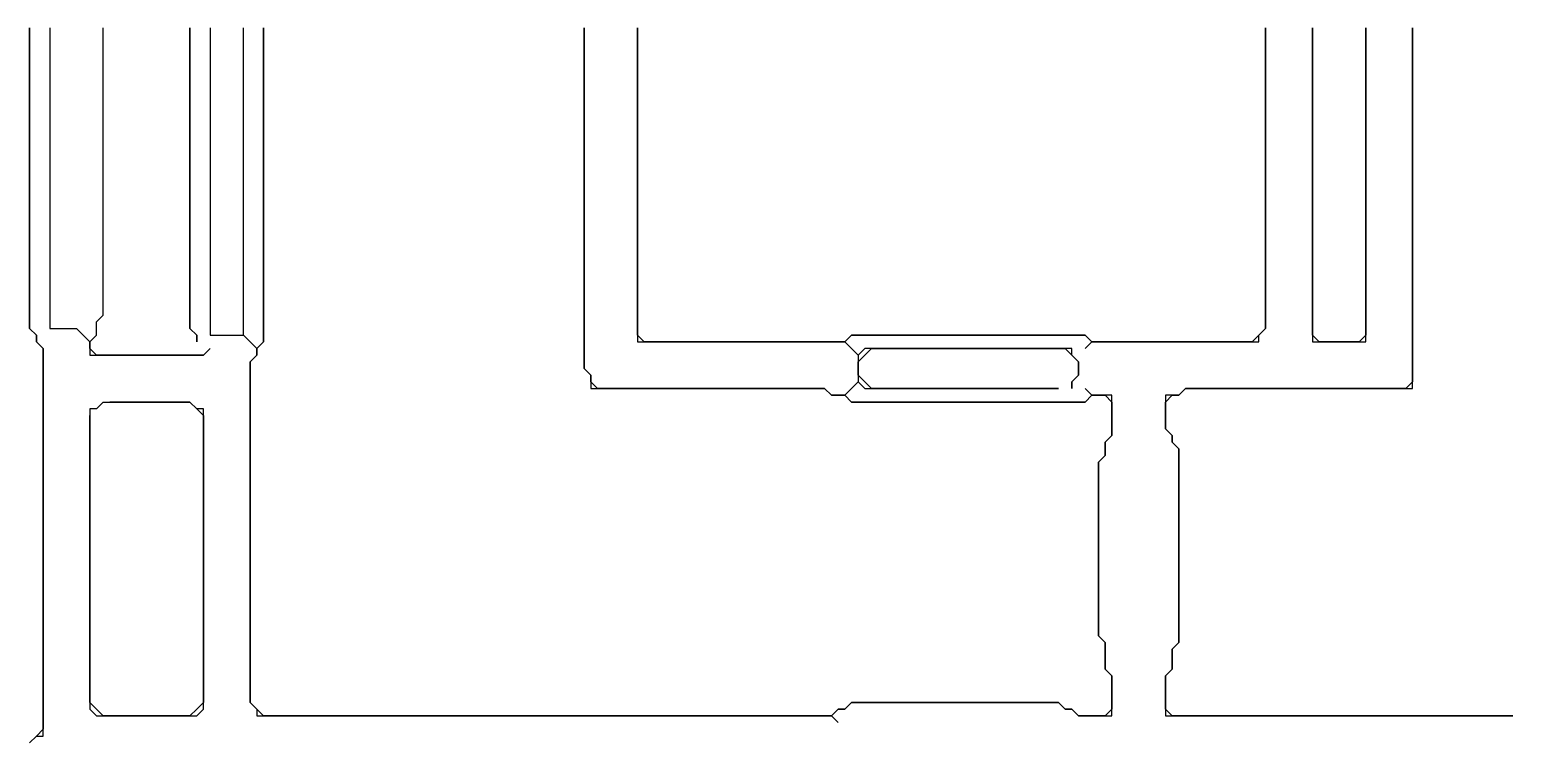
# Model space of a CAD drawing. Header units: metres. Extents: x 39 to 1548, y -1178 to -105.
# Drawn here: x 1103 to 1324.9, y -780.5 to -674.3 of the extents above; entities that cross this region are included whole.
import ezdxf

# ---------------------------------------------------------------- set-up
doc = ezdxf.new("R2010")
doc.units = ezdxf.units.M

msp = doc.modelspace()

# ---------------------------------------------------------------- linework, layer by layer
for points in [[(1103, -674), (1103, -675), (1103, -676), (1103, -677), (1103, -678), (1103, -679), (1103, -680), (1103, -681), (1103, -682), (1103, -683), (1103, -684), (1103, -685), (1103, -686), (1103, -687), (1103, -688), (1103, -689), (1103, -690), (1103, -691), (1103, -692), (1103, -693), (1103, -694), (1103, -695), (1103, -696), (1103, -697), (1103, -698), (1103, -699), (1103, -700), (1103, -701), (1103, -702), (1103, -703), (1103, -704), (1103, -705), (1103, -706), (1103, -707), (1103, -708), (1103, -709), (1103, -710), (1103, -711), (1103, -712), (1103, -713), (1103, -714), (1103, -715), (1103, -716), (1103, -717), (1103, -718), (1103, -719), (1104, -720), (1104, -721), (1105, -722), (1105, -723), (1105, -724), (1105, -725), (1105, -726), (1105, -727), (1105, -728), (1105, -729), (1105, -730), (1105, -731), (1105, -732), (1105, -733), (1105, -734), (1105, -735), (1105, -736), (1105, -737), (1105, -738), (1105, -739), (1105, -740), (1105, -741), (1105, -742), (1105, -743), (1105, -744), (1105, -745), (1105, -746), (1105, -747), (1105, -748), (1105, -749), (1105, -750), (1105, -751), (1105, -752), (1105, -753), (1105, -754), (1105, -755), (1105, -756), (1105, -757), (1105, -758), (1105, -759), (1105, -760), (1105, -761), (1105, -762), (1105, -763), (1105, -764), (1105, -765), (1105, -766), (1105, -767), (1105, -768), (1105, -769), (1105, -770), (1105, -771), (1105, -772), (1105, -773), (1105, -774), (1105, -775), (1105, -776), (1105, -777), (1105, -778), (1105, -779), (1104, -780), (1103, -781)], [(1103, -781), (1104, -780), (1105, -780), (1105, -779), (1105, -778), (1105, -777), (1105, -776), (1105, -775), (1105, -774), (1105, -773), (1105, -772), (1105, -771), (1105, -770), (1105, -769), (1105, -768), (1105, -767), (1105, -766), (1105, -765), (1105, -764), (1105, -763), (1105, -762), (1105, -761), (1105, -760), (1105, -759), (1105, -758), (1105, -757), (1105, -756), (1105, -755), (1105, -754), (1105, -753), (1105, -752), (1105, -751), (1105, -750), (1105, -749), (1105, -748), (1105, -747), (1105, -746), (1105, -745), (1105, -744), (1105, -743), (1105, -742), (1105, -741), (1105, -740), (1105, -739), (1105, -738), (1105, -737), (1105, -736), (1105, -735), (1105, -734), (1105, -733), (1105, -732), (1105, -731), (1105, -730), (1105, -729), (1105, -728), (1105, -727), (1105, -726), (1105, -725), (1105, -724), (1105, -723), (1105, -722), (1104, -721), (1104, -720), (1103, -719), (1103, -718), (1103, -717), (1103, -716), (1103, -715), (1103, -714), (1103, -713), (1103, -712), (1103, -711), (1103, -710), (1103, -709), (1103, -708), (1103, -707), (1103, -706), (1103, -705), (1103, -704), (1103, -703), (1103, -702), (1103, -701), (1103, -700), (1103, -699), (1103, -698), (1103, -697), (1103, -696), (1103, -695), (1103, -694), (1103, -693), (1103, -692), (1103, -691), (1103, -690), (1103, -689), (1103, -688), (1103, -687), (1103, -686), (1103, -685), (1103, -684), (1103, -683), (1103, -682), (1103, -681), (1103, -680), (1103, -679), (1103, -678), (1103, -677), (1103, -676), (1103, -675), (1103, -674)], [(1106, -674), (1106, -675), (1106, -676), (1106, -677), (1106, -678), (1106, -679), (1106, -680), (1106, -681), (1106, -682), (1106, -683), (1106, -684), (1106, -685), (1106, -686), (1106, -687), (1106, -688), (1106, -689), (1106, -690), (1106, -691), (1106, -692), (1106, -693), (1106, -694), (1106, -695), (1106, -696), (1106, -697), (1106, -698), (1106, -699), (1106, -700), (1106, -701), (1106, -702), (1106, -703), (1106, -704), (1106, -705), (1106, -706), (1106, -707), (1106, -708), (1106, -709), (1106, -710), (1106, -711), (1106, -712), (1106, -713), (1106, -714), (1106, -715), (1106, -716), (1106, -717), (1106, -718), (1106, -719), (1107, -719), (1108, -719), (1109, -719), (1110, -719), (1111, -720), (1112, -721), (1112, -722), (1112, -723), (1113, -723), (1114, -723), (1115, -723), (1116, -723), (1117, -723), (1118, -723), (1119, -723), (1120, -723), (1121, -723), (1122, -723), (1123, -723), (1124, -723), (1125, -723), (1126, -723), (1127, -723), (1128, -723), (1129, -723), (1130, -722), (1129, -723), (1128, -723), (1127, -723), (1126, -723), (1125, -723), (1124, -723), (1123, -723), (1122, -723), (1121, -723), (1120, -723), (1119, -723), (1118, -723), (1117, -723), (1116, -723), (1115, -723), (1114, -723), (1113, -723), (1112, -722), (1112, -721), (1113, -720), (1113, -719), (1113, -718), (1114, -717), (1114, -716), (1114, -715), (1114, -714), (1114, -713), (1114, -712), (1114, -711), (1114, -710), (1114, -709), (1114, -708), (1114, -707), (1114, -706), (1114, -705), (1114, -704), (1114, -703), (1114, -702), (1114, -701), (1114, -700), (1114, -699), (1114, -698), (1114, -697), (1114, -696), (1114, -695), (1114, -694), (1114, -693), (1114, -692), (1114, -691), (1114, -690), (1114, -689), (1114, -688), (1114, -687), (1114, -686), (1114, -685), (1114, -684), (1114, -683), (1114, -682), (1114, -681), (1114, -680), (1114, -679), (1114, -678), (1114, -677), (1114, -676), (1114, -675), (1114, -674)], [(1127, -674), (1127, -675), (1127, -676), (1127, -677), (1127, -678), (1127, -679), (1127, -680), (1127, -681), (1127, -682), (1127, -683), (1127, -684), (1127, -685), (1127, -686), (1127, -687), (1127, -688), (1127, -689), (1127, -690), (1127, -691), (1127, -692), (1127, -693), (1127, -694), (1127, -695), (1127, -696), (1127, -697), (1127, -698), (1127, -699), (1127, -700), (1127, -701), (1127, -702), (1127, -703), (1127, -704), (1127, -705), (1127, -706), (1127, -707), (1127, -708), (1127, -709), (1127, -710), (1127, -711), (1127, -712), (1127, -713), (1127, -714), (1127, -715), (1127, -716), (1127, -717), (1127, -718), (1127, -719), (1128, -720), (1128, -721), (1128, -720), (1127, -719), (1127, -718), (1127, -717), (1127, -716), (1127, -715), (1127, -714), (1127, -713), (1127, -712), (1127, -711), (1127, -710), (1127, -709), (1127, -708), (1127, -707), (1127, -706), (1127, -705), (1127, -704), (1127, -703), (1127, -702), (1127, -701), (1127, -700), (1127, -699), (1127, -698), (1127, -697), (1127, -696), (1127, -695), (1127, -694), (1127, -693), (1127, -692), (1127, -691), (1127, -690), (1127, -689), (1127, -688), (1127, -687), (1127, -686), (1127, -685), (1127, -684), (1127, -683), (1127, -682), (1127, -681), (1127, -680), (1127, -679), (1127, -678), (1127, -677), (1127, -676), (1127, -675), (1127, -674)], [(1130, -674), (1130, -675), (1130, -676), (1130, -677), (1130, -678), (1130, -679), (1130, -680), (1130, -681), (1130, -682), (1130, -683), (1130, -684), (1130, -685), (1130, -686), (1130, -687), (1130, -688), (1130, -689), (1130, -690), (1130, -691), (1130, -692), (1130, -693), (1130, -694), (1130, -695), (1130, -696), (1130, -697), (1130, -698), (1130, -699), (1130, -700), (1130, -701), (1130, -702), (1130, -703), (1130, -704), (1130, -705), (1130, -706), (1130, -707), (1130, -708), (1130, -709), (1130, -710), (1130, -711), (1130, -712), (1130, -713), (1130, -714), (1130, -715), (1130, -716), (1130, -717), (1130, -718), (1130, -719), (1130, -720), (1131, -720), (1132, -720), (1133, -720), (1134, -720), (1135, -720), (1136, -721), (1137, -722), (1137, -723), (1136, -724), (1136, -725), (1136, -726), (1136, -727), (1136, -728), (1136, -729), (1136, -730), (1136, -731), (1136, -732), (1136, -733), (1136, -734), (1136, -735), (1136, -736), (1136, -737), (1136, -738), (1136, -739), (1136, -740), (1136, -741), (1136, -742), (1136, -743), (1136, -744), (1136, -745), (1136, -746), (1136, -747), (1136, -748), (1136, -749), (1136, -750), (1136, -751), (1136, -752), (1136, -753), (1136, -754), (1136, -755), (1136, -756), (1136, -757), (1136, -758), (1136, -759), (1136, -760), (1136, -761), (1136, -762), (1136, -763), (1136, -764), (1136, -765), (1136, -766), (1136, -767), (1136, -768), (1136, -769), (1136, -770), (1136, -771), (1136, -772), (1136, -773), (1136, -774), (1136, -775), (1137, -776), (1137, -777), (1138, -777), (1139, -777), (1140, -777), (1141, -777), (1142, -777), (1143, -777), (1144, -777), (1145, -777), (1146, -777), (1147, -777), (1148, -777), (1149, -777), (1150, -777), (1151, -777), (1152, -777), (1153, -777), (1154, -777), (1155, -777), (1156, -777), (1157, -777), (1158, -777), (1159, -777), (1160, -777), (1161, -777), (1162, -777), (1163, -777), (1164, -777), (1165, -777), (1166, -777), (1167, -777), (1168, -777), (1169, -777), (1170, -777), (1171, -777), (1172, -777), (1173, -777), (1174, -777), (1175, -777), (1176, -777), (1177, -777), (1178, -777), (1179, -777), (1180, -777), (1181, -777), (1182, -777), (1183, -777), (1184, -777), (1185, -777), (1186, -777), (1187, -777), (1188, -777), (1189, -777), (1190, -777), (1191, -777), (1192, -777), (1193, -777), (1194, -777), (1195, -777), (1196, -777), (1197, -777), (1198, -777), (1199, -777), (1200, -777), (1201, -777), (1202, -777), (1203, -777), (1204, -777), (1205, -777), (1206, -777), (1207, -777), (1208, -777), (1209, -777), (1210, -777), (1211, -777), (1212, -777), (1213, -777), (1214, -777), (1215, -777), (1216, -777), (1217, -777), (1218, -777), (1219, -777), (1220, -777), (1221, -777), (1222, -777), (1223, -777), (1224, -778), (1223, -777), (1224, -776), (1225, -776), (1226, -775), (1227, -775), (1228, -775), (1229, -775), (1230, -775), (1231, -775), (1232, -775), (1233, -775), (1234, -775), (1235, -775), (1236, -775), (1237, -775), (1238, -775), (1239, -775), (1240, -775), (1241, -775), (1242, -775), (1243, -775), (1244, -775), (1245, -775), (1246, -775), (1247, -775), (1248, -775), (1249, -775), (1250, -775), (1251, -775), (1252, -775), (1253, -775), (1254, -775), (1255, -775), (1256, -775), (1257, -775), (1258, -776), (1259, -776), (1260, -777), (1261, -777), (1262, -777), (1263, -777), (1264, -777), (1265, -777), (1265, -776), (1265, -775), (1265, -774), (1265, -773), (1265, -772), (1265, -771), (1264, -770), (1264, -769), (1264, -768), (1264, -767), (1264, -766), (1263, -765), (1263, -764), (1263, -763), (1263, -762), (1263, -761), (1263, -760), (1263, -759), (1263, -758), (1263, -757), (1263, -756), (1263, -755), (1263, -754), (1263, -753), (1263, -752), (1263, -751), (1263, -750), (1263, -749), (1263, -748), (1263, -747), (1263, -746), (1263, -745), (1263, -744), (1263, -743), (1263, -742), (1263, -741), (1263, -740), (1263, -739), (1264, -738), (1264, -737), (1264, -736), (1265, -735), (1265, -734), (1265, -733), (1265, -732), (1265, -731), (1265, -730), (1265, -729), (1264, -729), (1263, -729), (1262, -729), (1261, -728), (1262, -729), (1261, -730), (1260, -730), (1259, -730), (1258, -730), (1257, -730), (1256, -730), (1255, -730), (1254, -730), (1253, -730), (1252, -730), (1251, -730), (1250, -730), (1249, -730), (1248, -730), (1247, -730), (1246, -730), (1245, -730), (1244, -730), (1243, -730), (1242, -730), (1241, -730), (1240, -730), (1239, -730), (1238, -730), (1237, -730), (1236, -730), (1235, -730), (1234, -730), (1233, -730), (1232, -730), (1231, -730), (1230, -730), (1229, -730), (1228, -730), (1227, -730), (1226, -730), (1225, -729), (1226, -728), (1227, -727), (1228, -728), (1229, -728), (1230, -728), (1231, -728), (1232, -728), (1233, -728), (1234, -728), (1235, -728), (1236, -728), (1237, -728), (1238, -728), (1239, -728), (1240, -728), (1241, -728), (1242, -728), (1243, -728), (1244, -728), (1245, -728), (1246, -728), (1247, -728), (1248, -728), (1249, -728), (1250, -728), (1251, -728), (1252, -728), (1253, -728), (1254, -728), (1255, -728), (1256, -728), (1257, -728), (1256, -728), (1255, -728), (1254, -728), (1253, -728), (1252, -728), (1251, -728), (1250, -728), (1249, -728), (1248, -728), (1247, -728), (1246, -728), (1245, -728), (1244, -728), (1243, -728), (1242, -728), (1241, -728), (1240, -728), (1239, -728), (1238, -728), (1237, -728), (1236, -728), (1235, -728), (1234, -728), (1233, -728), (1232, -728), (1231, -728), (1230, -728), (1229, -728), (1228, -727), (1227, -726), (1227, -725), (1227, -724), (1228, -723), (1229, -722), (1230, -722), (1231, -722), (1232, -722), (1233, -722), (1234, -722), (1235, -722), (1236, -722), (1237, -722), (1238, -722), (1239, -722), (1240, -722), (1241, -722), (1242, -722), (1243, -722), (1244, -722), (1245, -722), (1246, -722), (1247, -722), (1248, -722), (1249, -722), (1250, -722), (1251, -722), (1252, -722), (1253, -722), (1254, -722), (1255, -722), (1256, -722), (1257, -722), (1258, -722), (1259, -723), (1260, -724), (1260, -725), (1260, -726), (1259, -727), (1259, -728), (1259, -727), (1260, -726), (1260, -725), (1260, -724), (1259, -723), (1259, -722), (1258, -722), (1257, -722), (1256, -722), (1255, -722), (1254, -722), (1253, -722), (1252, -722), (1251, -722), (1250, -722), (1249, -722), (1248, -722), (1247, -722), (1246, -722), (1245, -722), (1244, -722), (1243, -722), (1242, -722), (1241, -722), (1240, -722), (1239, -722), (1238, -722), (1237, -722), (1236, -722), (1235, -722), (1234, -722), (1233, -722), (1232, -722), (1231, -722), (1230, -722), (1229, -722), (1228, -722), (1227, -723), (1226, -722), (1225, -721), (1226, -720), (1227, -720), (1228, -720), (1229, -720), (1230, -720), (1231, -720), (1232, -720), (1233, -720), (1234, -720), (1235, -720), (1236, -720), (1237, -720), (1238, -720), (1239, -720), (1240, -720), (1241, -720), (1242, -720), (1243, -720), (1244, -720), (1245, -720), (1246, -720), (1247, -720), (1248, -720), (1249, -720), (1250, -720), (1251, -720), (1252, -720), (1253, -720), (1254, -720), (1255, -720), (1256, -720), (1257, -720), (1258, -720), (1259, -720), (1260, -720), (1261, -720), (1262, -721), (1261, -722), (1262, -721), (1263, -721), (1264, -721), (1265, -721), (1266, -721), (1267, -721), (1268, -721), (1269, -721), (1270, -721), (1271, -721), (1272, -721), (1273, -721), (1274, -721), (1275, -721), (1276, -721), (1277, -721), (1278, -721), (1279, -721), (1280, -721), (1281, -721), (1282, -721), (1283, -721), (1284, -721), (1285, -721), (1286, -721), (1287, -721), (1287, -720), (1288, -719), (1288, -718), (1288, -717), (1288, -716), (1288, -715), (1288, -714), (1288, -713), (1288, -712), (1288, -711), (1288, -710), (1288, -709), (1288, -708), (1288, -707), (1288, -706), (1288, -705), (1288, -704), (1288, -703), (1288, -702), (1288, -701), (1288, -700), (1288, -699), (1288, -698), (1288, -697), (1288, -696), (1288, -695), (1288, -694), (1288, -693), (1288, -692), (1288, -691), (1288, -690), (1288, -689), (1288, -688), (1288, -687), (1288, -686), (1288, -685), (1288, -684), (1288, -683), (1288, -682), (1288, -681), (1288, -680), (1288, -679), (1288, -678), (1288, -677), (1288, -676), (1288, -675), (1288, -674)], [(1138, -674), (1138, -675), (1138, -676), (1138, -677), (1138, -678), (1138, -679), (1138, -680), (1138, -681), (1138, -682), (1138, -683), (1138, -684), (1138, -685), (1138, -686), (1138, -687), (1138, -688), (1138, -689), (1138, -690), (1138, -691), (1138, -692), (1138, -693), (1138, -694), (1138, -695), (1138, -696), (1138, -697), (1138, -698), (1138, -699), (1138, -700), (1138, -701), (1138, -702), (1138, -703), (1138, -704), (1138, -705), (1138, -706), (1138, -707), (1138, -708), (1138, -709), (1138, -710), (1138, -711), (1138, -712), (1138, -713), (1138, -714), (1138, -715), (1138, -716), (1138, -717), (1138, -718), (1138, -719), (1138, -720), (1138, -721), (1137, -722), (1136, -721), (1135, -720), (1135, -719), (1135, -718), (1135, -717), (1135, -716), (1135, -715), (1135, -714), (1135, -713), (1135, -712), (1135, -711), (1135, -710), (1135, -709), (1135, -708), (1135, -707), (1135, -706), (1135, -705), (1135, -704), (1135, -703), (1135, -702), (1135, -701), (1135, -700), (1135, -699), (1135, -698), (1135, -697), (1135, -696), (1135, -695), (1135, -694), (1135, -693), (1135, -692), (1135, -691), (1135, -690), (1135, -689), (1135, -688), (1135, -687), (1135, -686), (1135, -685), (1135, -684), (1135, -683), (1135, -682), (1135, -681), (1135, -680), (1135, -679), (1135, -678), (1135, -677), (1135, -676), (1135, -675), (1135, -674)], [(1186, -674), (1186, -675), (1186, -676), (1186, -677), (1186, -678), (1186, -679), (1186, -680), (1186, -681), (1186, -682), (1186, -683), (1186, -684), (1186, -685), (1186, -686), (1186, -687), (1186, -688), (1186, -689), (1186, -690), (1186, -691), (1186, -692), (1186, -693), (1186, -694), (1186, -695), (1186, -696), (1186, -697), (1186, -698), (1186, -699), (1186, -700), (1186, -701), (1186, -702), (1186, -703), (1186, -704), (1186, -705), (1186, -706), (1186, -707), (1186, -708), (1186, -709), (1186, -710), (1186, -711), (1186, -712), (1186, -713), (1186, -714), (1186, -715), (1186, -716), (1186, -717), (1186, -718), (1186, -719), (1186, -720), (1186, -721), (1186, -722), (1186, -723), (1186, -724), (1186, -725), (1187, -726), (1187, -727), (1187, -728), (1188, -728), (1189, -728), (1190, -728), (1191, -728), (1192, -728), (1193, -728), (1194, -728), (1195, -728), (1196, -728), (1197, -728), (1198, -728), (1199, -728), (1200, -728), (1201, -728), (1202, -728), (1203, -728), (1204, -728), (1205, -728), (1206, -728), (1207, -728), (1208, -728), (1209, -728), (1210, -728), (1211, -728), (1212, -728), (1213, -728), (1214, -728), (1215, -728), (1216, -728), (1217, -728), (1218, -728), (1219, -728), (1220, -728), (1221, -728), (1222, -728), (1223, -729), (1224, -729), (1225, -729), (1226, -730), (1227, -730), (1228, -730), (1229, -730), (1230, -730), (1231, -730), (1232, -730), (1233, -730), (1234, -730), (1235, -730), (1236, -730), (1237, -730), (1238, -730), (1239, -730), (1240, -730), (1241, -730), (1242, -730), (1243, -730), (1244, -730), (1245, -730), (1246, -730), (1247, -730), (1248, -730), (1249, -730), (1250, -730), (1251, -730), (1252, -730), (1253, -730), (1254, -730), (1255, -730), (1256, -730), (1257, -730), (1258, -730), (1259, -730), (1260, -730), (1261, -730), (1262, -729), (1263, -729), (1264, -729), (1265, -730), (1265, -731), (1265, -732), (1265, -733), (1265, -734), (1265, -735), (1264, -736), (1264, -737), (1264, -738), (1263, -739), (1263, -740), (1263, -741), (1263, -742), (1263, -743), (1263, -744), (1263, -745), (1263, -746), (1263, -747), (1263, -748), (1263, -749), (1263, -750), (1263, -751), (1263, -752), (1263, -753), (1263, -754), (1263, -755), (1263, -756), (1263, -757), (1263, -758), (1263, -759), (1263, -760), (1263, -761), (1263, -762), (1263, -763), (1263, -764), (1263, -765), (1264, -766), (1264, -767), (1264, -768), (1264, -769), (1264, -770), (1265, -771), (1265, -772), (1265, -773), (1265, -774), (1265, -775), (1265, -776), (1264, -777), (1263, -777), (1262, -777), (1261, -777), (1260, -777), (1259, -776), (1258, -776), (1257, -775), (1256, -775), (1255, -775), (1254, -775), (1253, -775), (1252, -775), (1251, -775), (1250, -775), (1249, -775), (1248, -775), (1247, -775), (1246, -775), (1245, -775), (1244, -775), (1243, -775), (1242, -775), (1241, -775), (1240, -775), (1239, -775), (1238, -775), (1237, -775), (1236, -775), (1235, -775), (1234, -775), (1233, -775), (1232, -775), (1231, -775), (1230, -775), (1229, -775), (1228, -775), (1227, -775), (1226, -775), (1225, -776), (1224, -776), (1223, -777), (1222, -777), (1221, -777), (1220, -777), (1219, -777), (1218, -777), (1217, -777), (1216, -777), (1215, -777), (1214, -777), (1213, -777), (1212, -777), (1211, -777), (1210, -777), (1209, -777), (1208, -777), (1207, -777), (1206, -777), (1205, -777), (1204, -777), (1203, -777), (1202, -777), (1201, -777), (1200, -777), (1199, -777), (1198, -777), (1197, -777), (1196, -777), (1195, -777), (1194, -777), (1193, -777), (1192, -777), (1191, -777), (1190, -777), (1189, -777), (1188, -777), (1187, -777), (1186, -777), (1185, -777), (1184, -777), (1183, -777), (1182, -777), (1181, -777), (1180, -777), (1179, -777), (1178, -777), (1177, -777), (1176, -777), (1175, -777), (1174, -777), (1173, -777), (1172, -777), (1171, -777), (1170, -777), (1169, -777), (1168, -777), (1167, -777), (1166, -777), (1165, -777), (1164, -777), (1163, -777), (1162, -777), (1161, -777), (1160, -777), (1159, -777), (1158, -777), (1157, -777), (1156, -777), (1155, -777), (1154, -777), (1153, -777), (1152, -777), (1151, -777), (1150, -777), (1149, -777), (1148, -777), (1147, -777), (1146, -777), (1145, -777), (1144, -777), (1143, -777), (1142, -777), (1141, -777), (1140, -777), (1139, -777), (1138, -777), (1137, -776), (1136, -775), (1136, -774), (1136, -773), (1136, -772), (1136, -771), (1136, -770), (1136, -769), (1136, -768), (1136, -767), (1136, -766), (1136, -765), (1136, -764), (1136, -763), (1136, -762), (1136, -761), (1136, -760), (1136, -759), (1136, -758), (1136, -757), (1136, -756), (1136, -755), (1136, -754), (1136, -753), (1136, -752), (1136, -751), (1136, -750), (1136, -749), (1136, -748), (1136, -747), (1136, -746), (1136, -745), (1136, -744), (1136, -743), (1136, -742), (1136, -741), (1136, -740), (1136, -739), (1136, -738), (1136, -737), (1136, -736), (1136, -735), (1136, -734), (1136, -733), (1136, -732), (1136, -731), (1136, -730), (1136, -729), (1136, -728), (1136, -727), (1136, -726), (1136, -725), (1136, -724), (1137, -723), (1137, -722), (1138, -721), (1138, -720), (1138, -719), (1138, -718), (1138, -717), (1138, -716), (1138, -715), (1138, -714), (1138, -713), (1138, -712), (1138, -711), (1138, -710), (1138, -709), (1138, -708), (1138, -707), (1138, -706), (1138, -705), (1138, -704), (1138, -703), (1138, -702), (1138, -701), (1138, -700), (1138, -699), (1138, -698), (1138, -697), (1138, -696), (1138, -695), (1138, -694), (1138, -693), (1138, -692), (1138, -691), (1138, -690), (1138, -689), (1138, -688), (1138, -687), (1138, -686), (1138, -685), (1138, -684), (1138, -683), (1138, -682), (1138, -681), (1138, -680), (1138, -679), (1138, -678), (1138, -677), (1138, -676), (1138, -675), (1138, -674)], [(1194, -674), (1194, -675), (1194, -676), (1194, -677), (1194, -678), (1194, -679), (1194, -680), (1194, -681), (1194, -682), (1194, -683), (1194, -684), (1194, -685), (1194, -686), (1194, -687), (1194, -688), (1194, -689), (1194, -690), (1194, -691), (1194, -692), (1194, -693), (1194, -694), (1194, -695), (1194, -696), (1194, -697), (1194, -698), (1194, -699), (1194, -700), (1194, -701), (1194, -702), (1194, -703), (1194, -704), (1194, -705), (1194, -706), (1194, -707), (1194, -708), (1194, -709), (1194, -710), (1194, -711), (1194, -712), (1194, -713), (1194, -714), (1194, -715), (1194, -716), (1194, -717), (1194, -718), (1194, -719), (1194, -720), (1194, -721), (1195, -721), (1196, -721), (1197, -721), (1198, -721), (1199, -721), (1200, -721), (1201, -721), (1202, -721), (1203, -721), (1204, -721), (1205, -721), (1206, -721), (1207, -721), (1208, -721), (1209, -721), (1210, -721), (1211, -721), (1212, -721), (1213, -721), (1214, -721), (1215, -721), (1216, -721), (1217, -721), (1218, -721), (1219, -721), (1220, -721), (1221, -721), (1222, -721), (1223, -721), (1224, -721), (1225, -721), (1226, -722), (1227, -723), (1227, -724), (1227, -725), (1227, -726), (1227, -727), (1226, -728), (1225, -729), (1224, -729), (1223, -729), (1222, -728), (1221, -728), (1220, -728), (1219, -728), (1218, -728), (1217, -728), (1216, -728), (1215, -728), (1214, -728), (1213, -728), (1212, -728), (1211, -728), (1210, -728), (1209, -728), (1208, -728), (1207, -728), (1206, -728), (1205, -728), (1204, -728), (1203, -728), (1202, -728), (1201, -728), (1200, -728), (1199, -728), (1198, -728), (1197, -728), (1196, -728), (1195, -728), (1194, -728), (1193, -728), (1192, -728), (1191, -728), (1190, -728), (1189, -728), (1188, -728), (1187, -727), (1187, -726), (1186, -725), (1186, -724), (1186, -723), (1186, -722), (1186, -721), (1186, -720), (1186, -719), (1186, -718), (1186, -717), (1186, -716), (1186, -715), (1186, -714), (1186, -713), (1186, -712), (1186, -711), (1186, -710), (1186, -709), (1186, -708), (1186, -707), (1186, -706), (1186, -705), (1186, -704), (1186, -703), (1186, -702), (1186, -701), (1186, -700), (1186, -699), (1186, -698), (1186, -697), (1186, -696), (1186, -695), (1186, -694), (1186, -693), (1186, -692), (1186, -691), (1186, -690), (1186, -689), (1186, -688), (1186, -687), (1186, -686), (1186, -685), (1186, -684), (1186, -683), (1186, -682), (1186, -681), (1186, -680), (1186, -679), (1186, -678), (1186, -677), (1186, -676), (1186, -675), (1186, -674)], [(1288, -674), (1288, -675), (1288, -676), (1288, -677), (1288, -678), (1288, -679), (1288, -680), (1288, -681), (1288, -682), (1288, -683), (1288, -684), (1288, -685), (1288, -686), (1288, -687), (1288, -688), (1288, -689), (1288, -690), (1288, -691), (1288, -692), (1288, -693), (1288, -694), (1288, -695), (1288, -696), (1288, -697), (1288, -698), (1288, -699), (1288, -700), (1288, -701), (1288, -702), (1288, -703), (1288, -704), (1288, -705), (1288, -706), (1288, -707), (1288, -708), (1288, -709), (1288, -710), (1288, -711), (1288, -712), (1288, -713), (1288, -714), (1288, -715), (1288, -716), (1288, -717), (1288, -718), (1288, -719), (1287, -720), (1286, -721), (1285, -721), (1284, -721), (1283, -721), (1282, -721), (1281, -721), (1280, -721), (1279, -721), (1278, -721), (1277, -721), (1276, -721), (1275, -721), (1274, -721), (1273, -721), (1272, -721), (1271, -721), (1270, -721), (1269, -721), (1268, -721), (1267, -721), (1266, -721), (1265, -721), (1264, -721), (1263, -721), (1262, -721), (1261, -720), (1260, -720), (1259, -720), (1258, -720), (1257, -720), (1256, -720), (1255, -720), (1254, -720), (1253, -720), (1252, -720), (1251, -720), (1250, -720), (1249, -720), (1248, -720), (1247, -720), (1246, -720), (1245, -720), (1244, -720), (1243, -720), (1242, -720), (1241, -720), (1240, -720), (1239, -720), (1238, -720), (1237, -720), (1236, -720), (1235, -720), (1234, -720), (1233, -720), (1232, -720), (1231, -720), (1230, -720), (1229, -720), (1228, -720), (1227, -720), (1226, -720), (1225, -721), (1224, -721), (1223, -721), (1222, -721), (1221, -721), (1220, -721), (1219, -721), (1218, -721), (1217, -721), (1216, -721), (1215, -721), (1214, -721), (1213, -721), (1212, -721), (1211, -721), (1210, -721), (1209, -721), (1208, -721), (1207, -721), (1206, -721), (1205, -721), (1204, -721), (1203, -721), (1202, -721), (1201, -721), (1200, -721), (1199, -721), (1198, -721), (1197, -721), (1196, -721), (1195, -721), (1194, -720), (1194, -719), (1194, -718), (1194, -717), (1194, -716), (1194, -715), (1194, -714), (1194, -713), (1194, -712), (1194, -711), (1194, -710), (1194, -709), (1194, -708), (1194, -707), (1194, -706), (1194, -705), (1194, -704), (1194, -703), (1194, -702), (1194, -701), (1194, -700), (1194, -699), (1194, -698), (1194, -697), (1194, -696), (1194, -695), (1194, -694), (1194, -693), (1194, -692), (1194, -691), (1194, -690), (1194, -689), (1194, -688), (1194, -687), (1194, -686), (1194, -685), (1194, -684), (1194, -683), (1194, -682), (1194, -681), (1194, -680), (1194, -679), (1194, -678), (1194, -677), (1194, -676), (1194, -675), (1194, -674)], [(1325, -777), (1324, -777), (1323, -777), (1322, -777), (1321, -777), (1320, -777), (1319, -777), (1318, -777), (1317, -777), (1316, -777), (1315, -777), (1314, -777), (1313, -777), (1312, -777), (1311, -777), (1310, -777), (1309, -777), (1308, -777), (1307, -777), (1306, -777), (1305, -777), (1304, -777), (1303, -777), (1302, -777), (1301, -777), (1300, -777), (1299, -777), (1298, -777), (1297, -777), (1296, -777), (1295, -777), (1294, -777), (1293, -777), (1292, -777), (1291, -777), (1290, -777), (1289, -777), (1288, -777), (1287, -777), (1286, -777), (1285, -777), (1284, -777), (1283, -777), (1282, -777), (1281, -777), (1280, -777), (1279, -777), (1278, -777), (1277, -777), (1276, -777), (1275, -777), (1274, -777), (1273, -776), (1273, -775), (1273, -774), (1273, -773), (1273, -772), (1273, -771), (1274, -770), (1274, -769), (1274, -768), (1274, -767), (1275, -766), (1275, -765), (1275, -764), (1275, -763), (1275, -762), (1275, -761), (1275, -760), (1275, -759), (1275, -758), (1275, -757), (1275, -756), (1275, -755), (1275, -754), (1275, -753), (1275, -752), (1275, -751), (1275, -750), (1275, -749), (1275, -748), (1275, -747), (1275, -746), (1275, -745), (1275, -744), (1275, -743), (1275, -742), (1275, -741), (1275, -740), (1275, -739), (1275, -738), (1275, -737), (1274, -736), (1274, -735), (1273, -734), (1273, -733), (1273, -732), (1273, -731), (1273, -730), (1274, -729), (1275, -729), (1276, -728), (1277, -728), (1278, -728), (1279, -728), (1280, -728), (1281, -728), (1282, -728), (1283, -728), (1284, -728), (1285, -728), (1286, -728), (1287, -728), (1288, -728), (1289, -728), (1290, -728), (1291, -728), (1292, -728), (1293, -728), (1294, -728), (1295, -728), (1296, -728), (1297, -728), (1298, -728), (1299, -728), (1300, -728), (1301, -728), (1302, -728), (1303, -728), (1304, -728), (1305, -728), (1306, -728), (1307, -728), (1308, -728), (1309, -728), (1310, -728), (1310, -727), (1310, -726), (1310, -725), (1310, -724), (1310, -723), (1310, -722), (1310, -721), (1310, -720), (1310, -719), (1310, -718), (1310, -717), (1310, -716), (1310, -715), (1310, -714), (1310, -713), (1310, -712), (1310, -711), (1310, -710), (1310, -709), (1310, -708), (1310, -707), (1310, -706), (1310, -705), (1310, -704), (1310, -703), (1310, -702), (1310, -701), (1310, -700), (1310, -699), (1310, -698), (1310, -697), (1310, -696), (1310, -695), (1310, -694), (1310, -693), (1310, -692), (1310, -691), (1310, -690), (1310, -689), (1310, -688), (1310, -687), (1310, -686), (1310, -685), (1310, -684), (1310, -683), (1310, -682), (1310, -681), (1310, -680), (1310, -679), (1310, -678), (1310, -677), (1310, -676), (1310, -675), (1310, -674)], [(1310, -674), (1310, -675), (1310, -676), (1310, -677), (1310, -678), (1310, -679), (1310, -680), (1310, -681), (1310, -682), (1310, -683), (1310, -684), (1310, -685), (1310, -686), (1310, -687), (1310, -688), (1310, -689), (1310, -690), (1310, -691), (1310, -692), (1310, -693), (1310, -694), (1310, -695), (1310, -696), (1310, -697), (1310, -698), (1310, -699), (1310, -700), (1310, -701), (1310, -702), (1310, -703), (1310, -704), (1310, -705), (1310, -706), (1310, -707), (1310, -708), (1310, -709), (1310, -710), (1310, -711), (1310, -712), (1310, -713), (1310, -714), (1310, -715), (1310, -716), (1310, -717), (1310, -718), (1310, -719), (1310, -720), (1310, -721), (1310, -722), (1310, -723), (1310, -724), (1310, -725), (1310, -726), (1310, -727), (1309, -728), (1308, -728), (1307, -728), (1306, -728), (1305, -728), (1304, -728), (1303, -728), (1302, -728), (1301, -728), (1300, -728), (1299, -728), (1298, -728), (1297, -728), (1296, -728), (1295, -728), (1294, -728), (1293, -728), (1292, -728), (1291, -728), (1290, -728), (1289, -728), (1288, -728), (1287, -728), (1286, -728), (1285, -728), (1284, -728), (1283, -728), (1282, -728), (1281, -728), (1280, -728), (1279, -728), (1278, -728), (1277, -728), (1276, -728), (1275, -729), (1274, -729), (1273, -729), (1273, -730), (1273, -731), (1273, -732), (1273, -733), (1273, -734), (1274, -735), (1274, -736), (1275, -737), (1275, -738), (1275, -739), (1275, -740), (1275, -741), (1275, -742), (1275, -743), (1275, -744), (1275, -745), (1275, -746), (1275, -747), (1275, -748), (1275, -749), (1275, -750), (1275, -751), (1275, -752), (1275, -753), (1275, -754), (1275, -755), (1275, -756), (1275, -757), (1275, -758), (1275, -759), (1275, -760), (1275, -761), (1275, -762), (1275, -763), (1275, -764), (1275, -765), (1275, -766), (1274, -767), (1274, -768), (1274, -769), (1274, -770), (1273, -771), (1273, -772), (1273, -773), (1273, -774), (1273, -775), (1273, -776), (1273, -777), (1274, -777), (1275, -777), (1276, -777), (1277, -777), (1278, -777), (1279, -777), (1280, -777), (1281, -777), (1282, -777), (1283, -777), (1284, -777), (1285, -777), (1286, -777), (1287, -777), (1288, -777), (1289, -777), (1290, -777), (1291, -777), (1292, -777), (1293, -777), (1294, -777), (1295, -777), (1296, -777), (1297, -777), (1298, -777), (1299, -777), (1300, -777), (1301, -777), (1302, -777), (1303, -777), (1304, -777), (1305, -777), (1306, -777), (1307, -777), (1308, -777), (1309, -777), (1310, -777), (1311, -777), (1312, -777), (1313, -777), (1314, -777), (1315, -777), (1316, -777), (1317, -777), (1318, -777), (1319, -777), (1320, -777), (1321, -777), (1322, -777), (1323, -777), (1324, -777), (1325, -777)], [(1303, -674), (1303, -675), (1303, -676), (1303, -677), (1303, -678), (1303, -679), (1303, -680), (1303, -681), (1303, -682), (1303, -683), (1303, -684), (1303, -685), (1303, -686), (1303, -687), (1303, -688), (1303, -689), (1303, -690), (1303, -691), (1303, -692), (1303, -693), (1303, -694), (1303, -695), (1303, -696), (1303, -697), (1303, -698), (1303, -699), (1303, -700), (1303, -701), (1303, -702), (1303, -703), (1303, -704), (1303, -705), (1303, -706), (1303, -707), (1303, -708), (1303, -709), (1303, -710), (1303, -711), (1303, -712), (1303, -713), (1303, -714), (1303, -715), (1303, -716), (1303, -717), (1303, -718), (1303, -719), (1303, -720), (1302, -721), (1301, -721), (1300, -721), (1299, -721), (1298, -721), (1297, -721), (1296, -721), (1295, -720), (1295, -719), (1295, -718), (1295, -717), (1295, -716), (1295, -715), (1295, -714), (1295, -713), (1295, -712), (1295, -711), (1295, -710), (1295, -709), (1295, -708), (1295, -707), (1295, -706), (1295, -705), (1295, -704), (1295, -703), (1295, -702), (1295, -701), (1295, -700), (1295, -699), (1295, -698), (1295, -697), (1295, -696), (1295, -695), (1295, -694), (1295, -693), (1295, -692), (1295, -691), (1295, -690), (1295, -689), (1295, -688), (1295, -687), (1295, -686), (1295, -685), (1295, -684), (1295, -683), (1295, -682), (1295, -681), (1295, -680), (1295, -679), (1295, -678), (1295, -677), (1295, -676), (1295, -675), (1295, -674)], [(1295, -674), (1295, -675), (1295, -676), (1295, -677), (1295, -678), (1295, -679), (1295, -680), (1295, -681), (1295, -682), (1295, -683), (1295, -684), (1295, -685), (1295, -686), (1295, -687), (1295, -688), (1295, -689), (1295, -690), (1295, -691), (1295, -692), (1295, -693), (1295, -694), (1295, -695), (1295, -696), (1295, -697), (1295, -698), (1295, -699), (1295, -700), (1295, -701), (1295, -702), (1295, -703), (1295, -704), (1295, -705), (1295, -706), (1295, -707), (1295, -708), (1295, -709), (1295, -710), (1295, -711), (1295, -712), (1295, -713), (1295, -714), (1295, -715), (1295, -716), (1295, -717), (1295, -718), (1295, -719), (1295, -720), (1295, -721), (1296, -721), (1297, -721), (1298, -721), (1299, -721), (1300, -721), (1301, -721), (1302, -721), (1303, -721), (1303, -720), (1303, -719), (1303, -718), (1303, -717), (1303, -716), (1303, -715), (1303, -714), (1303, -713), (1303, -712), (1303, -711), (1303, -710), (1303, -709), (1303, -708), (1303, -707), (1303, -706), (1303, -705), (1303, -704), (1303, -703), (1303, -702), (1303, -701), (1303, -700), (1303, -699), (1303, -698), (1303, -697), (1303, -696), (1303, -695), (1303, -694), (1303, -693), (1303, -692), (1303, -691), (1303, -690), (1303, -689), (1303, -688), (1303, -687), (1303, -686), (1303, -685), (1303, -684), (1303, -683), (1303, -682), (1303, -681), (1303, -680), (1303, -679), (1303, -678), (1303, -677), (1303, -676), (1303, -675), (1303, -674)], [(1113, -731), (1114, -730), (1115, -730), (1116, -730), (1117, -730), (1118, -730), (1119, -730), (1120, -730), (1121, -730), (1122, -730), (1123, -730), (1124, -730), (1125, -730), (1126, -730), (1127, -730), (1128, -731), (1129, -732), (1129, -733), (1129, -734), (1129, -735), (1129, -736), (1129, -737), (1129, -738), (1129, -739), (1129, -740), (1129, -741), (1129, -742), (1129, -743), (1129, -744), (1129, -745), (1129, -746), (1129, -747), (1129, -748), (1129, -749), (1129, -750), (1129, -751), (1129, -752), (1129, -753), (1129, -754), (1129, -755), (1129, -756), (1129, -757), (1129, -758), (1129, -759), (1129, -760), (1129, -761), (1129, -762), (1129, -763), (1129, -764), (1129, -765), (1129, -766), (1129, -767), (1129, -768), (1129, -769), (1129, -770), (1129, -771), (1129, -772), (1129, -773), (1129, -774), (1129, -775), (1128, -776), (1127, -777), (1126, -777), (1125, -777), (1124, -777), (1123, -777), (1122, -777), (1121, -777), (1120, -777), (1119, -777), (1118, -777), (1117, -777), (1116, -777), (1115, -777), (1114, -777), (1113, -776), (1112, -775), (1112, -774), (1112, -773), (1112, -772), (1112, -771), (1112, -770), (1112, -769), (1112, -768), (1112, -767), (1112, -766), (1112, -765), (1112, -764), (1112, -763), (1112, -762), (1112, -761), (1112, -760), (1112, -759), (1112, -758), (1112, -757), (1112, -756), (1112, -755), (1112, -754), (1112, -753), (1112, -752), (1112, -751), (1112, -750), (1112, -749), (1112, -748), (1112, -747), (1112, -746), (1112, -745), (1112, -744), (1112, -743), (1112, -742), (1112, -741), (1112, -740), (1112, -739), (1112, -738), (1112, -737), (1112, -736), (1112, -735), (1112, -734), (1112, -733), (1112, -732)], [(1114, -730), (1113, -731), (1112, -731), (1112, -732), (1112, -733), (1112, -734), (1112, -735), (1112, -736), (1112, -737), (1112, -738), (1112, -739), (1112, -740), (1112, -741), (1112, -742), (1112, -743), (1112, -744), (1112, -745), (1112, -746), (1112, -747), (1112, -748), (1112, -749), (1112, -750), (1112, -751), (1112, -752), (1112, -753), (1112, -754), (1112, -755), (1112, -756), (1112, -757), (1112, -758), (1112, -759), (1112, -760), (1112, -761), (1112, -762), (1112, -763), (1112, -764), (1112, -765), (1112, -766), (1112, -767), (1112, -768), (1112, -769), (1112, -770), (1112, -771), (1112, -772), (1112, -773), (1112, -774), (1112, -775), (1112, -776), (1113, -777), (1114, -777), (1115, -777), (1116, -777), (1117, -777), (1118, -777), (1119, -777), (1120, -777), (1121, -777), (1122, -777), (1123, -777), (1124, -777), (1125, -777), (1126, -777), (1127, -777), (1128, -777), (1129, -776), (1129, -775), (1129, -774), (1129, -773), (1129, -772), (1129, -771), (1129, -770), (1129, -769), (1129, -768), (1129, -767), (1129, -766), (1129, -765), (1129, -764), (1129, -763), (1129, -762), (1129, -761), (1129, -760), (1129, -759), (1129, -758), (1129, -757), (1129, -756), (1129, -755), (1129, -754), (1129, -753), (1129, -752), (1129, -751), (1129, -750), (1129, -749), (1129, -748), (1129, -747), (1129, -746), (1129, -745), (1129, -744), (1129, -743), (1129, -742), (1129, -741), (1129, -740), (1129, -739), (1129, -738), (1129, -737), (1129, -736), (1129, -735), (1129, -734), (1129, -733), (1129, -732), (1129, -731), (1128, -731), (1127, -730), (1126, -730), (1125, -730), (1124, -730), (1123, -730), (1122, -730), (1121, -730), (1120, -730), (1119, -730), (1118, -730), (1117, -730), (1116, -730), (1115, -730)]]:
    msp.add_lwpolyline(points)

doc.saveas('drawing.dxf')
